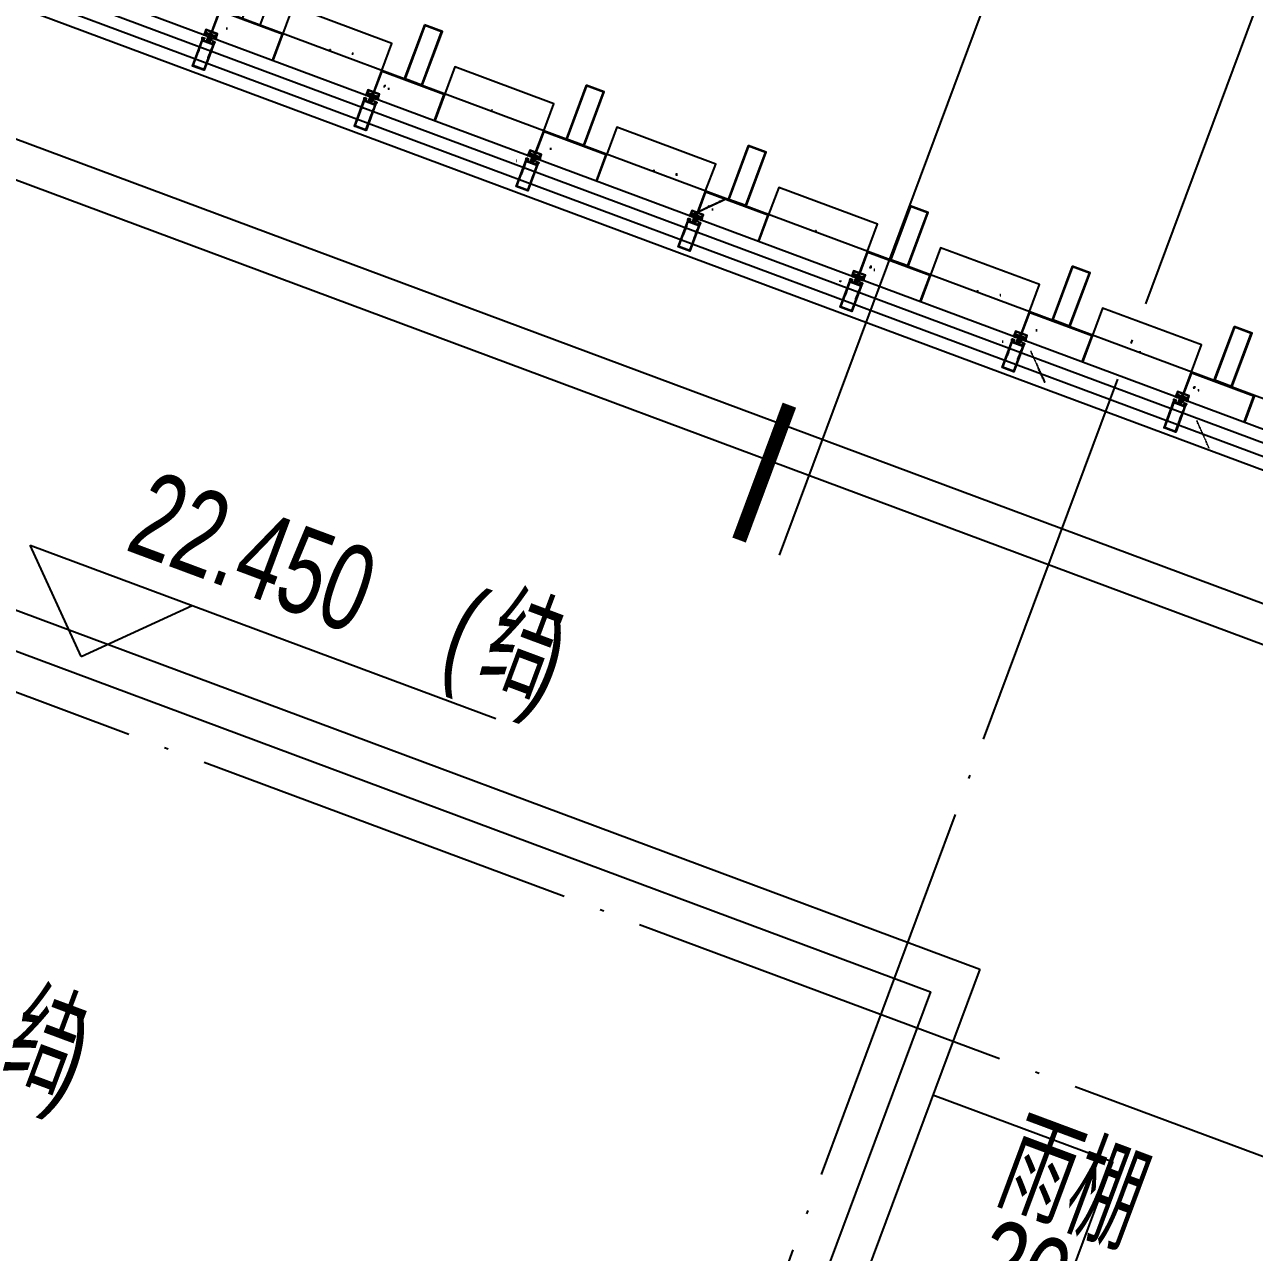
# Model space of a CAD drawing. Header units: millimetres. Extents: x 600121811 to 600690586, y 3472921280 to 3473279938.
# Drawn here: x 600463949 to 600470354, y 3473119923 to 3473126319 of the extents above; entities that cross this region are included whole.
import ezdxf

# ---------------------------------------------------------------- set-up
doc = ezdxf.new("R2010")
doc.units = ezdxf.units.MM
doc.header["$LTSCALE"] = 1000
for name, pattern in [('AX-MALL-GIRD-200$0$DOTE', [2.4200000000000004, 2, -0.2, 0.02, -0.2]), ('AX-MALL-WALL-GJ$0$CENTER', [2, 1.25, -0.25, 0.25, -0.25]), ('AX-MALL-WALL-GJ$0$HIDDEN', [0.375, 0.25, -0.125]), ('AX-MALL-WALL-GJ$0$HIDDEN2', [4.7624999999999975, 3.174999999999998, -1.587499999999999])]:
    doc.linetypes.add(name, pattern=pattern)
doc.layers.get('0').update_dxf_attribs({"linetype": 'CONTINUOUS'})
for name, color, linetype in [('AX-MALL-DIM-PGJ$0$DIM_IDEN', 3, 'CONTINUOUS'), ('AX-MALL-GIRD-200$0$A-Grid', 222, 'AX-MALL-GIRD-200$0$DOTE'), ('AX-MALL-GJ-200$0$A-Anno-Note', 241, 'CONTINUOUS'), ('AX-MALL-WALL-GJ$0$A-Anno-Levl', 201, 'CONTINUOUS'), ('AX-MALL-WALL-GJ$0$A-Anno-Note', 241, 'CONTINUOUS'), ('AX-MALL-WALL-GJ$0$A-Curt', 151, 'CONTINUOUS'), ('AX-MALL-WALL-GJ$0$A-Detl-Patt', 8, 'CONTINUOUS'), ('AX-MALL-WALL-GJ$0$A-Detl-Thin', 131, 'CONTINUOUS'), ('AX-MALL-WALL-GJ$0$A-SEE', 254, 'CONTINUOUS'), ('AX-MALL-WALL-GJ$0$AE-METL-01', 43, 'CONTINUOUS'), ('AX-MALL-WALL-GJ$0$AP', 3, 'CONTINUOUS'), ('AX-MALL-WALL-GJ$0$FIX', 2, 'CONTINUOUS'), ('AX-MALL-WALL-GJ$0$GASKET', 2, 'CONTINUOUS'), ('AX-MALL-WALL-GJ$0$TEXT', 2, 'CONTINUOUS')]:
    doc.layers.add(name, color=color, linetype=linetype)
doc.styles.add('AX-MALL-WALL-GJ$0$_TCH_DIM', font='zy_en.shx', dxfattribs={"width": 0.7, "bigfont": 'zy_cn.shx'})
doc.styles.add('AX-MALL-WALL-GJ$0$STANDARD', font='GBENOR', dxfattribs={"bigfont": 'GBCBIG'})

# ---------------------------------------------------------------- blocks, each defined once
blk = doc.blocks.new('AX-MALL-GIRD-200')
at = {"layer": 'AX-MALL-GIRD-200$0$A-Grid'}
for p, q in [((600244912.440112, 3473204422.954183), (600602808.4442104, 3473071096.1909)), ((600435151.5243309, 3473031887.135766), (600473881.0632799, 3473135850.862847))]:
    blk.add_line(p, q, dxfattribs=at)
blk = doc.blocks.new('AX-MALL-WALL-GJ$0$fregergcbvvvvvv')
at = {"layer": 'AX-MALL-WALL-GJ$0$AE-METL-01'}
for points in [[(-7.152557373046875e-07, -149.9999980926514), (-3.576278686523438e-07, 9.5367431640625e-07), (349.9999996423721, 9.5367431640625e-07), (350, -149.9999995231628)], [(2.999999403953552, -149.9999985694885), (2.999999523162842, -2.999999046325684), (346.9999998807907, -2.999999046325684), (347, -149.9999995231628)]]:
    blk.add_lwpolyline(points, dxfattribs=at)
blk = doc.blocks.new('AX-MALL-WALL-GJ$0$fgegrhrthr')
at = {"layer": 'AX-MALL-WALL-GJ$0$A-Curt'}
for p, q in [((323377.1820614985, 135460.9706763887), (295401.625901718, 135461.2189250238)), ((323377.1814699149, 135394.3040097246), (295400.7962425869, 135394.5522657167)), ((323377.1808783314, 135327.6373430606), (295399.9364011827, 135327.8856066774)), ((323377.1802867478, 135260.9706763965), (295399.0428195386, 135261.2189479375))]:
    blk.add_line(p, q, dxfattribs=at)
at = {"layer": 'AX-MALL-WALL-GJ$0$A-SEE'}
blk.add_line((323377.1744793653, 135611.3385691643), (287162.6232675314, 135611.3431410789), dxfattribs=at)
for points in [[(315798.6991350651, 135911.3484220505), (315798.6991362572, 135611.3484187126), (315898.6991357803, 135611.3484210968), (315898.6991374493, 135911.3484182358)], [(316698.699136734, 135911.3484177589), (316698.6991362572, 135611.34842062), (316798.6991356611, 135611.348423481), (316798.6991358995, 135911.3484187126)], [(316701.6991358995, 135908.3484220505), (316701.6991355419, 135614.3484220505), (316795.699136138, 135614.3484191895), (316795.6991368532, 135908.3484187126)], [(317598.6991355419, 135911.3484201431), (317598.6991350651, 135611.3484196663), (317698.6991357803, 135611.3484182358), (317698.699136138, 135911.3484220505)], [(317601.6991357803, 135908.3484168053), (317601.699136138, 135614.3484225273), (317695.6991358995, 135614.3484210968), (317695.699136734, 135908.34842062)], [(318498.6991353035, 135911.3484158516), (318498.6991358995, 135611.3484177589), (318598.6991356611, 135611.3484201431), (318598.6991347075, 135911.3484168053)], [(318501.6991360188, 135908.3484191895), (318501.6991349459, 135614.3484196663), (318595.6991348267, 135614.3484158516), (318595.6991357803, 135908.3484153748)], [(319398.6991356611, 135911.3484163284), (319398.6991356611, 135611.3484201431), (319498.6991341114, 135611.3484182358), (319498.6991370916, 135911.3484139442)], [(319401.6991360188, 135908.3484210968), (319401.6991341114, 135614.3484201431), (319495.6991358995, 135614.3484182358), (319495.6991363764, 135908.3484177589)], [(320298.699136138, 135911.3484191895), (320298.6991353035, 135611.3484172821), (320398.699136138, 135611.3484210968), (320398.699136138, 135911.3484191895)], [(320301.6991353035, 135908.3484163284), (320301.699136734, 135614.3484168053), (320395.6991341114, 135614.3484201431), (320395.6991353035, 135908.3484191895)], [(321198.6991351843, 135911.34842062), (321198.6991354227, 135611.3484220505), (321298.6991353035, 135611.3484196663), (321298.699136734, 135911.3484196663)], [(321201.6991355419, 135908.3484182358), (321201.6991348267, 135614.3484191895), (321295.6991348267, 135614.3484220505), (321295.6991358995, 135908.3484215736)]]:
    blk.add_lwpolyline(points, close=True, dxfattribs=at)
for points in [[(316573.7023149729, 135611.3431944847), (316573.6990791559, 135761.3045825958), (316023.6990796328, 135761.2956795692), (316023.7015761137, 135611.0724663734)], [(317473.702316761, 135611.3431987762), (317473.6990790367, 135761.3045845032), (316923.6990795135, 135761.2956752777), (316923.7015761137, 135611.0724682808)], [(318373.7023164034, 135611.3431963921), (318373.6990789175, 135761.3045864105), (317823.6990798712, 135761.2956757545), (317823.7015771866, 135611.072470665)], [(319273.7023164034, 135611.343193531), (319273.6990793943, 135761.3045825958), (318723.699079752, 135761.2956724167), (318723.7015776634, 135611.0724654198)], [(320173.7023169994, 135611.3431963921), (320173.6990783215, 135761.3045830727), (319623.6990808249, 135761.2956748009), (319623.701577425, 135611.072467804)], [(321073.702316761, 135611.3431978226), (321073.6990799904, 135761.3045864105), (320523.6990785599, 135761.2956762314), (320523.7015761137, 135611.0724697113)]]:
    blk.add_lwpolyline(points, dxfattribs=at)
at = {"layer": 'AX-MALL-WALL-GJ$0$AE-METL-01', "rotation": 359.9999999994209}
for p in [(315673.7017359734, 135611.0160245895), (316573.7017371655, 135611.031021595), (317473.7017357349, 135611.0119671822), (318373.7017360926, 135611.0119700432), (319273.70173347, 135611.003985405), (320173.7017325163, 135610.9959979057), (321073.7017343044, 135610.9880113602)]:
    blk.add_blockref('AX-MALL-WALL-GJ$0$fregergcbvvvvvv', p, dxfattribs=at)
blk = doc.blocks.new('AX-MALL-WALL-GJ$0$尺寸分格点')
at = {"ltscale": 10}
h = blk.add_hatch(color=1, dxfattribs=at)
h.dxf.hatch_style = 1
edge = h.paths.add_edge_path()
edge.add_line((0, -1.5), (-5.470445860503725e-37, 1.862645149230957e-09))
edge.add_line((0, 1.862645149230957e-09), (-1.5, 0))
edge.add_arc((0, 0), 1.5, 180, 270)
edge = h.paths.add_edge_path()
edge.add_line((0, 1.5), (5.470445846917725e-37, 1.862645149230957e-09))
edge.add_line((0, 1.862645149230957e-09), (1.5, 0))
edge.add_arc((0, 0), 1.5, 0, 90)
for p, q in [((-2.5, 0), (2.5, 0)), ((0, -2.5), (0, 2.5))]:
    blk.add_line(p, q)
blk.add_circle((0, 0), 1.5)
blk = doc.blocks.new('AX-MALL-WALL-GJ$0$定位点')
blk.add_blockref('AX-MALL-WALL-GJ$0$尺寸分格点', (0, 0))
blk = doc.blocks.new('AX-MALL-WALL-GJ$0$A$C3802349C')
at = {"layer": 'AX-MALL-WALL-GJ$0$GASKET'}
h = blk.add_hatch(dxfattribs=at)
h.set_pattern_fill('ANSI35', color=1, scale=0.3750125207812556, angle=-180, style=0)
h.set_pattern_definition([(225, (-14292809.63515486, -9063882.472551338), (0.8419271213058608, -0.8419271213058608), []), (225, (-14292810.47708235, -9063882.472551338), (0.8419271213058608, -0.8419271213058608), [1.488330941850608, -0.2976661883701216, 0, -0.2976661883701216])])
edge = h.paths.add_edge_path()
edge.add_line((-4.151144333183765, 8), (-1.924371063709259, 8))
edge.add_line((-1.924371063709259, 8), (0, 0))
edge.add_line((0, 0), (-1, 0))
edge.add_arc((-173.3719842011968, -63.27551823887059), 183.6188774223807, 20.15753080045416, 22.84073975264292)
at = {"layer": 'AX-MALL-WALL-GJ$0$GASKET', "elevation": -0.1213156449062388}
blk.add_lwpolyline([(-4.151144333183765, 8), (-1.924371063709259, 8), (0, 0), (-1, 0, 0.01170824263980096)], format="xyb", close=True, dxfattribs=at)
blk = doc.blocks.new('AX-MALL-WALL-GJ$0$A$C431B1AE9')
at = {"layer": 'AX-MALL-WALL-GJ$0$GASKET'}
h = blk.add_hatch(dxfattribs=at)
h.set_pattern_fill('ANSI37', color=1, scale=0.35, style=0)
h.set_pattern_definition([(45, (-14292809.63515486, -9063882.472551338), (-0.3928862052967754, 0.3928862052967754), []), (135, (-14292809.63515486, -9063882.472551338), (-0.3928862052967754, -0.3928862052967754), [])])
h.paths.add_polyline_path([(3.006717517971992, 0), (0, 0), (-1.924371063709259, 8), (-1, 8), (-0.3333333134651184, 7), (0.3333333134651184, 7), (0.6666666865348816, 8), (1.333333313465118, 8), (1.666666686534882, 7), (2.333333313465118, 7), (2.666666686534882, 8), (3.333333313465118, 8), (3.666666686534882, 7), (4.333333313465118, 7), (4.666666686534882, 8), (5.333333313465118, 8), (5.666666686534882, 7), (6.333333313465118, 7), (6.666666686534882, 8), (7.333333313465118, 8), (7.666666686534882, 7), (8.333333313465118, 7), (8.666666686534882, 8), (9.333333313465118, 8), (9.666666686534882, 7), (10.33333331346512, 7), (11, 8), (11.82815510034561, 8), (10, 0), (6.993282483890653, 0), (6.993282483890653, -1.195969490334392), (7.790595477446914, -1.195969490334392), (7.790595477446914, -1.886535448953509), (6.786871323361993, -2.890259601175785), (3.213128676638007, -2.890259601175785), (2.209404524415731, -1.886535448953509), (2.209404524415731, -1.195969490334392), (3.006717517971992, -1.195969490334392)])
edge = h.paths.add_edge_path(flags=16)
edge.add_ellipse((5, 3.75), major_axis=(-3.000000000596629, 1.102163919055573e-15), ratio=0.5833333332173223, start_angle=0, end_angle=360, ccw=False)
h.paths.add_polyline_path([(4.202687006443739, -0.1993282493203878), (4.202687006443739, -1.694290110841393), (5.797312993556261, -1.694290110841393), (5.797312993556261, -0.1993282493203878)], flags=16)
for points in [[(6.993282483890653, 0), (10, 0), (11.82815510034561, 8), (11, 8), (10.33333331346512, 7), (9.666666686534882, 7), (9.333333313465118, 8), (8.666666686534882, 8), (8.333333313465118, 7), (7.666666686534882, 7), (7.333333313465118, 8), (6.666666686534882, 8), (6.333333313465118, 7), (5.666666686534882, 7), (5.333333313465118, 8), (4.666666686534882, 8), (4.333333313465118, 7), (3.666666686534882, 7), (3.333333313465118, 8), (2.666666686534882, 8), (2.333333313465118, 7), (1.666666686534882, 7), (1.333333313465118, 8), (0.6666666865348816, 8), (0.3333333134651184, 7), (-0.3333333134651184, 7), (-1, 8), (-1.924371063709259, 8), (0, 0), (3.006717517971992, 0), (3.006717517971992, 0), (3.006717517971992, -1.195969490334392), (2.209404524415731, -1.195969490334392), (2.209404524415731, -1.886535448953509), (3.213128676638007, -2.890259601175785), (6.786871323361993, -2.890259601175785), (7.790595477446914, -1.886535448953509), (7.790595477446914, -1.195969490334392), (6.993282483890653, -1.195969490334392)], [(5.797312993556261, -0.1993282493203878), (5.797312993556261, -1.694290110841393), (4.202687006443739, -1.694290110841393), (4.202687006443739, -0.1993282493203878)]]:
    blk.add_lwpolyline(points, close=True, dxfattribs=at)
at = {"layer": 'AX-MALL-WALL-GJ$0$GASKET', "extrusion": (0, 0, -1)}
blk.add_ellipse((5, 3.75), major_axis=(-3.000000000596629, 1.102163919055573e-15), ratio=0.5833333332173223, dxfattribs=at)
blk = doc.blocks.new('AX-MALL-WALL-GJ$0$A$C6D1904FE')
at = {"color": 6, "ltscale": 10}
for name in ['AX-MALL-WALL-GJ$0$A$C3802349C', 'AX-MALL-WALL-GJ$0$A$C431B1AE9']:
    blk.add_blockref(name, (-5, 2.890259601175785), dxfattribs=at)
blk = doc.blocks.new('*U58')
at = {"color": 8, "linetype": 'AX-MALL-WALL-GJ$0$HIDDEN'}
for p, q in [((1.13686837721616e-13, 1.999999999999886), (40, 2.000000000000114)), ((39.00000000000011, -3.000000000000114), (39.00000000000028, 2.999999999999659)), ((1.13686837721616e-13, -2.000000000000114), (40, -2.000000000000341))]:
    blk.add_line(p, q, dxfattribs=at)
at = {"color": 0, "linetype": 'ByBlock'}
blk.add_lwpolyline([(5.684341886080801e-14, 5.999999999999886), (-1.838248336817855, 5.999999999999659, 0.2271033335269274), (-2.617369142194775, 5.626873807574043, 0.3523503326370215), (-2.617369142194832, -5.626873807574043, 0.227103333526957), (-1.838248336817799, -5.999999999999886), (-5.684341886080801e-14, -5.999999999999886)], format="xyb", close=True, dxfattribs=at)
at = {"color": 8, "linetype": 'AX-MALL-WALL-GJ$0$HIDDEN2'}
blk.add_lwpolyline([(-4.568611867420884, 0.7499999999998863), (-2.300000000000068, 0.7499999999998863), (-2.300000000000125, -0.7500000000001137), (-4.568611867420941, -0.7500000000001137)], dxfattribs=at)
at = {"color": 8, "linetype": 'ByBlock'}
blk.add_lwpolyline([(1.13686837721616e-13, -3.000000000000114), (39.00000000000028, -3.000000000000341), (40.00000000000045, -1.999999999999432), (39.99999999999955, 2.000000000000114), (39.00000000000028, 3.000000000000114), (1.13686837721616e-13, 2.999999999999886)], dxfattribs=at)
at = {"layer": 'AX-MALL-WALL-GJ$0$TEXT', "color": 8, "linetype": 'AX-MALL-WALL-GJ$0$CENTER'}
blk.add_line((43, -1.13686837721616e-13), (-7.600000000000023, -1.13686837721616e-13), dxfattribs=at)
blk = doc.blocks.new('AX-MALL-WALL-GJ$0$A$C4A6E1F89')
at = {"layer": 'AX-MALL-WALL-GJ$0$AP'}
for points in [[(31.30000000074506, 13.80000000074506), (31.30000000074506, 10), (27.30000000074506, 10), (27.30000000074506, 9), (31.30000000074506, 9), (31.30000000074506, 1.200000001117587), (-31.30000000074506, 1.200000001117587), (-31.30000000074506, 9), (-27.30000000074506, 9), (-27.30000000074506, 10), (-31.30000000074506, 10), (-31.30000000074506, 13.80000000074506), (-30.16000000014901, 15.32000000029802, 0.2874411353254684), (-30.13336061313748, 15.63748977147043), (-31.30000000074506, 17.90000000037253), (-31.30000000074506, 22), (-32.5, 22), (-32.5, 0), (32.5, 0), (32.5, 22), (31.30000000074506, 22), (31.30000000074506, 17.90000000037253), (30.13336061313748, 15.63748977147043, 0.2874411353254668), (30.16000000014901, 15.32000000029802)], [(0, 15.90000000037253), (0.400000000372529, 15.5), (28.30000000074506, 15.5), (28.30000000074506, 10.5), (29.80000000074506, 10.5), (31, 13.5), (29.93968884833157, 15.35087553970516, -0.2449413473478261), (29.9286532253027, 15.6279489248991), (31, 17.90000000037253), (31, 21.5, 0.414213562373095), (30.5, 22), (29.09999999962747, 22, 1.000000000000455), (29.09999999962747, 20.80000000074506), (29.09999999962747, 20.80000000074506, -0.4142135623733198), (29.59999999962747, 20.30000000074506), (29.59999999962747, 18.90000000037253, -0.4142135623731125), (29.09999999962747, 18.40000000037253), (23.90000000037253, 18.40000000037253, -0.4142135623730815), (23.40000000037253, 18.90000000037253), (23.40000000037253, 20.30000000074506, -0.4142135623731302), (23.90000000037253, 20.80000000074506, 0.9999999999998862), (23.90000000037253, 22), (21.40000000037253, 22), (21.40000000037253, 18.5), (11.40000000037253, 18.5), (9.300000000745058, 22), (8.5, 22), (8.5, 20), (-8.5, 20), (-8.5, 22), (-9.300000000745058, 22), (-11.40000000037253, 18.5), (-21.40000000037253, 18.5), (-21.40000000037253, 22), (-23.90000000037253, 22, 0.9999999999999053), (-23.90000000037253, 20.80000000074506, -0.4142135623731302), (-23.40000000037253, 20.30000000074506), (-23.40000000037253, 18.90000000037253, -0.4142135623730814), (-23.90000000037253, 18.40000000037253), (-29.09999999962747, 18.40000000037253, -0.4142135623731125), (-29.59999999962747, 18.90000000037253), (-29.59999999962747, 20.30000000074506, -0.4142135623733199), (-29.09999999962747, 20.80000000074506), (-29.09999999962747, 20.80000000074506, 1.000000000000473), (-29.09999999962747, 22), (-30.5, 22, 0.414213562373095), (-31, 21.5), (-31, 17.90000000037253), (-29.9286532253027, 15.6279489248991, -0.2449413473478107), (-29.93968885019422, 15.35087553970516), (-31, 13.5), (-29.80000000074506, 10.5), (-28.30000000074506, 10.5), (-28.30000000074506, 15.5), (-0.400000000372529, 15.5)]]:
    blk.add_lwpolyline(points, format="xyb", close=True, dxfattribs=at)
at = {"layer": 'AX-MALL-WALL-GJ$0$FIX', "extrusion": (-4.689947558750686e-09, -3.877222664414375e-09, -1), "xscale": -1, "zscale": -1, "rotation": 270}
blk.add_blockref('*U58', (-1.862645058000427e-09, 15.5, -7.954930736642706e-08), dxfattribs=at)
at = {"layer": 'AX-MALL-WALL-GJ$0$GASKET'}
blk.add_blockref('AX-MALL-WALL-GJ$0$A$C6D1904FE', (-26.5, 19.10974039882421, 0.1213156449062388), dxfattribs=at)
at = {"layer": 'AX-MALL-WALL-GJ$0$GASKET', "extrusion": (0, 0, -1), "zscale": -1, "rotation": 270}
blk.add_blockref('AX-MALL-WALL-GJ$0$定位点', (1.117587089538574e-07, 30.00001611188054, -0.1695423254371126), dxfattribs=at)
at = {"layer": 'AX-MALL-WALL-GJ$0$GASKET', "xscale": -1}
blk.add_blockref('AX-MALL-WALL-GJ$0$A$C6D1904FE', (26.49999977648258, 19.10974039882421, 0.1213156449062388), dxfattribs=at)
blk = doc.blocks.new('AX-MALL-WALL-GJ$0$A$C201F0766')
at = {"layer": 'AX-MALL-WALL-GJ$0$GASKET'}
h = blk.add_hatch(dxfattribs=at)
h.set_pattern_fill('ANSI35', color=1, scale=0.3750125207812556, angle=-180, style=0)
h.set_pattern_definition([(225, (-14292808.12419919, -9063908.843573337), (0.8419271213058608, -0.8419271213058608), []), (225, (-14292808.96612667, -9063908.843573337), (0.8419271213058608, -0.8419271213058608), [1.488330941850608, -0.2976661883701216, 0, -0.2976661883701216])])
edge = h.paths.add_edge_path()
edge.add_line((4.625009316951036, 7.210309842135757), (4.581123173236847, 7.210309841670096))
edge.add_ellipse((2.60770320892334e-08, 8.022399073466659), major_axis=(-7.236123461634007e-16, 5.908938361333678), ratio=0.782714245397402, start_angle=97.89939189545902, end_angle=262.100608104541, ccw=False)
edge.add_line((-4.581123121082783, 7.210309841670096), (-4.624990671873093, 7.210309842135757))
edge.add_line((-4.624990671873093, 7.210309842135757), (-4.625000026077032, -0.879502881783992))
edge.add_arc((-3.725290298461914e-07, -12.60038345353678), 12.60038345226483, 68.4660575448051, 111.5339390721038, ccw=False)
edge.add_line((4.624999966472387, -0.8795031546615064), (4.625009316951036, 7.210309842135757))
h = blk.add_hatch(dxfattribs=at)
h.set_pattern_fill('HONEY', color=1, scale=0.3750125207812556, angle=-180, style=0)
h.set_pattern_definition([(180, (-14292808.12419919, -9063908.843573337), (-0.8929985651103648, -0.515572838757882), [0.5953323767402432, -1.190664753480486]), (299.9999999999999, (-14292808.12419919, -9063908.843573337), (0.8929984584207664, -0.5155730235496873), [0.5953323767402432, -1.190664753480486]), (240, (-14292808.12419919, -9063908.843573337), (-1.066895984922232e-07, -1.031145862307569), [-1.190664753480486, 0.5953323767402432])])
edge = h.paths.add_edge_path()
edge.add_ellipse((-8.195638656616211e-08, 8.022399073466659), major_axis=(-1.447224692326801e-15, 5.908938361333678), ratio=0.782714245397402, start_angle=0, end_angle=360)
blk = doc.blocks.new('AX-MALL-WALL-GJ$0$A$C398804AB')
at = {"color": 3}
blk.add_lwpolyline([(-7.749999977648258, 0.3999998643994331, 0.4142135656464321), (-7.249999970197678, -0.1000001300126314), (-0.09999999962747097, -0.1000000014901161), (0, 0), (0.09999999962747097, -0.1000000014901161), (7.249999970197678, -0.1000001300126314, 0.4142135656464319), (7.749999977648258, 0.3999998643994331)], format="xyb", dxfattribs=at)
at = {"layer": 'AX-MALL-WALL-GJ$0$AP'}
blk.add_lwpolyline([(-7.749999977648258, 0.3999998681247234), (-7.75, 36.51999995112419), (-23.5, 36.51999995112419), (-23.5, 33.01999995112419, -0.414213562373095), (-24, 32.51999995112419), (-25.40000000037253, 32.51999995112419, -0.9999999999999999), (-25.40000000037253, 33.71999995037913, 0.4142135623730647), (-24.90000000037253, 34.21999995037913), (-24.90000000037253, 35.61999995075166, 0.4142135623730833), (-25.40000000037253, 36.11999995075166), (-30.59999999962747, 36.11999995075166, 0.4142135623731005), (-31.09999999962747, 35.61999995075166), (-31.09999999962747, 34.21999995037913, 0.4142135623731651), (-30.59999999962747, 33.71999995037913, -0.9999999999999999), (-30.59999999962747, 32.51999995112419), (-32, 32.51999995112419, -0.4142135623730762), (-32.5, 33.01999995112419), (-32.5, 182.0199982952327, -0.4142135623730963), (-32, 182.5199982952327), (32, 182.5199982952327, -0.4142135623730427), (32.5, 182.0199982952327), (32.5, 33.01999995112419, -0.4142135623730139), (32, 32.51999995112419), (30.59999999962747, 32.51999995112419, -0.9999999999999999), (30.59999999962747, 33.71999995037913, 0.4142135623732183), (31.09999999962747, 34.21999995037913), (31.09999999962747, 35.61999995075166, 0.4142135623730417), (30.59999999962747, 36.11999995075166), (25.40000000037253, 36.11999995075166, 0.4142135623731484), (24.90000000037253, 35.61999995075166), (24.90000000037253, 34.21999995037913, 0.4142135623730417), (25.40000000037253, 33.71999995037913, -0.9999999999999999), (25.40000000037253, 32.51999995112419), (24, 32.51999995112419, -0.4142135623730417), (23.5, 33.01999995112419), (23.5, 36.51999995112419), (7.75, 36.51999995112419), (7.750000022351742, 0.3999998681247234)], format="xyb", dxfattribs=at)
for points in [[(29.5, 40.52000945061445), (-29.5, 40.52000945061445), (-29.5, 64.45474449545145), (-28.49999050050974, 65.45475399307907), (-28.49999050050974, 85.45475399307907), (-29.5, 86.45476348884404), (-29.5, 92.92071198485792), (-28.49999050050974, 93.92072148248553), (-28.49999050050974, 113.9207214824855), (-29.5, 114.9207309782505), (-29.5, 179.5199982952327), (29.5, 179.5199982952327), (29.5, 114.9207309782505), (28.49999050050974, 113.9207214824855), (28.49999050050974, 93.92072148248553), (29.5, 92.92071198485792), (29.5, 86.45476348884404), (28.49999050050974, 85.45475399307907), (28.49999050050974, 65.45475399307907), (29.5, 64.45474449545145)], [(-4.75, 2.899999890476465), (-4.75, 36.51999995112419), (4.75, 36.51999995112419), (4.75, 2.899999890476465)]]:
    blk.add_lwpolyline(points, close=True, dxfattribs=at)
blk = doc.blocks.new('AX-MALL-WALL-GJ$0$A$C031A570D')
at = {"layer": 'AX-MALL-WALL-GJ$0$GASKET'}
h = blk.add_hatch(dxfattribs=at)
h.set_pattern_fill('ANSI37', color=1, scale=0.35, style=0)
h.set_pattern_definition([(45, (-28686473.88232677, -17866958.96207136), (-0.3928862052967754, 0.3928862052967754), []), (135, (-28686473.88232677, -17866958.96207136), (-0.3928862052967754, -0.3928862052967754), [])])
edge = h.paths.add_edge_path(flags=16)
edge.add_line((0.4479895178228617, -2.5), (-0.6520104836672544, -2.5))
edge.add_arc((-0.6520104836841905, -2.300000000761994), 0.1999999992380062, 179.9999999951482, 270.0000000048518, ccw=False)
edge.add_line((-0.8520104829221964, -2.300000000745058), (-0.8520104829221964, -1.099999999627471))
edge.add_arc((-0.6520104827190034, -1.100000000575722), 0.200000000203193, 89.9999997380454, 179.9999997283461, ccw=False)
edge.add_line((-0.6520104818046093, -0.900000000372529), (0.4479895178228617, -0.900000000372529))
edge.add_arc((0.4479895178228099, -1.099999999627523), 0.1999999992549937, 1.4779288903810084e-11, 89.99999999998522, ccw=False)
edge.add_line((0.6479895170778036, -1.099999999627471), (0.6479895170778036, -2.300000000745058))
edge.add_arc((0.447989517822728, -2.300000000744924), 0.1999999992550756, 270.00000000003826, 359.9999999999617, ccw=False)
edge = h.paths.add_edge_path(flags=16)
edge.add_line((3.25, -6.959776679053903), (3.249999998137355, -5.460273051634431))
edge.add_arc((2.752593796818533, -5.588659923981967), 0.5137082032648524, 14.47288401547784, 73.43202089108867)
edge.add_arc((0.05064282435228568, -16.32822180133598), 11.58749800659758, 75.76971431944138, 104.7475452508029)
edge.add_arc((-2.826484009876017, -5.549036338968328), 0.4327163524049084, 99.65762587733329, 168.1638378280875)
edge.add_line((-3.250000001862645, -5.460273051634431), (-3.25, -6.959776679053903))
edge.add_arc((-2.750000000785429, -6.959776678984368), 0.4999999992145705, 180.0000000079681, 252.652994767184)
edge.add_arc((-2.664828544169689e-11, 1.844165788236001), 9.723443118255906, 252.6532655821475, 287.3467351540981)
edge.add_arc((2.750000001329266, -6.959776679368228), 0.499999998670735, 287.3470194983008, 360.000000036019)
edge = h.paths.add_edge_path()
edge.add_line((4, -10.12004972994328), (5.196692196652293, -10.12004972994328))
edge.add_arc((5.196692197142482, -9.920049729702583), 0.2000000002406921, 269.9999998595713, 383.1985898189387)
edge.add_line((5.380521204322577, -9.841265872120857), (4.05898916348815, -2.646648775786161))
edge.add_arc((3.866236349709822, -2.700000001174841), 0.200000001174841, 15.47132820595848, 90.00000004069459)
edge.add_line((3.866236349567771, -2.5), (1.599999997764826, -2.5))
edge.add_arc((1.599999997764726, -2.300000000745158), 0.1999999992548425, 179.9999999999715, 270.0000000000285, ccw=False)
edge.add_line((1.399999998509884, -2.300000000745058), (1.399999998509884, -1.5))
edge.add_arc((1.599999997765529, -1.500000000000703), 0.1999999992556454, 90.00000000020151, 179.9999999997985, ccw=False)
edge.add_line((1.599999997764826, -1.300000000745058), (2.299999998882413, -1.300000000745058))
edge.add_arc((2.299999998012943, -1.100000000620646), 0.2000000001244118, 270.0000002490847, 360.0000002845238)
edge.add_line((2.499999998137355, -1.099999999627471), (2.499999998137355, -0.2000000011175871))
edge.add_arc((2.299999997951289, -0.2000000001860655), 0.2000000001860656, 359.9999997331387, 449.9999997332528)
edge.add_line((2.299999998882413, 0), (-2.300000000745058, 0))
edge.add_arc((-2.300000000767888, -0.2000000010947573), 0.2000000010947573, 89.99999999345975, 180.0000000065402)
edge.add_line((-2.500000001862645, -0.2000000011175871), (-2.500000001862645, -1.099999999627471))
edge.add_arc((-2.300000000745037, -1.09999999962745), 0.2000000011176084, 180.0000000000061, 269.9999999999939)
edge.add_line((-2.300000000745058, -1.300000000745058), (-1.600000001490116, -1.300000000745058))
edge.add_arc((-1.600000000541876, -1.500000000914405), 0.2000000001693465, 2.619577230689174e-07, 90.00000027165089, ccw=False)
edge.add_line((-1.400000000372529, -1.5), (-1.400000002235174, -2.300000000745058))
edge.add_arc((-1.600000001489917, -2.300000000745257), 0.199999999254743, -90.00000000005701, 5.701394911739044e-11, ccw=False)
edge.add_line((-1.600000001490116, -2.5), (-4.750000001862645, -2.5))
edge.add_arc((-4.750000001862645, -2), 0.5, 180, 270, ccw=False)
edge.add_line((-5.250000001862645, -2), (-5.250000001862645, -1))
edge.add_line((-5.250000001862645, -1), (-5.550000000745058, -1))
edge.add_arc((-5.550000000745058, -1.700000001117587), 0.7000000011175871, 90, 180)
edge.add_line((-6.250000001862645, -1.700000001117587), (-6.250000001862645, -2.5))
edge.add_arc((-21.55097778051301, -2.75912886012348), 15.30317185255727, -26.563419290052877, 0.9702367440764874, ccw=False)
edge.add_arc((-7.501144340111677, -9.772550713046272), 0.4000000000772927, 154.8453495136513, 325.781492258753)
edge.add_arc((-18.33916502293011, -3.056458835212569), 13.14988893811881, 328.1403989887935, 352.6787409764221)
edge.add_arc((-5.10833269223211, -4.799999999425034), 0.1999999997975632, 90.00000038522899, 160.1791058056141, ccw=False)
edge.add_line((-5.108332693576813, -4.599999999627471), (-4.211626494303346, -4.599999999627471))
edge.add_arc((-4.211626495117946, -4.799999999972099), 0.2000000003446285, -24.401291975496406, 89.99999976663429, ccw=False)
edge.add_line((-4.029491625726223, -4.882624993100762), (-5.57977457717061, -10.12004972994328))
edge.add_line((-5.57977457717061, -10.12004972994328), (-3.85655820928514, -10.12004972994328))
edge.add_line((-3.85655820928514, -10.12004972994328), (-3.744390545412898, -10.04678599908948))
edge.add_line((-3.744390545412898, -10.04678599908948), (-3.601631700992584, -9.914268443360925))
edge.add_line((-3.601631700992584, -9.914268443360925), (-3.131442086771131, -9.432502878829837))
edge.add_arc((-2.966135769468793, -9.62004972916371), 0.249999999220435, 90.00000014064523, 131.3933860177586, ccw=False)
edge.add_line((-2.966135770082474, -9.370049729943275), (-2.741758463904262, -9.370049729943275))
edge.add_arc((-2.741758464839219, -9.470049730505703), 0.100000000562428, -5.315262114891084e-07, 89.99999946430859, ccw=False)
edge.add_line((-2.641758464276791, -9.470049731433392), (-2.631878837943077, -9.710395282134414))
edge.add_line((-2.631878837943077, -9.710395282134414), (-2.662470018491149, -9.873493811115623))
edge.add_line((-2.662470018491149, -9.873493811115623), (-2.784834742546082, -9.893881127238274))
edge.add_line((-2.784834742546082, -9.893881127238274), (-2.856214165687561, -9.914268443360925))
edge.add_line((-2.856214165687561, -9.914268443360925), (-2.866411225870252, -9.995817709714174))
edge.add_line((-2.866411225870252, -9.995817709714174), (-2.815425923094153, -10.09775429032743))
edge.add_line((-2.815425923094153, -10.09775429032743), (-2.744046501815319, -10.12004972994328))
edge.add_line((-2.744046501815319, -10.12004972994328), (-2.35655820928514, -10.12004972994328))
edge.add_line((-2.35655820928514, -10.12004972994328), (-2.244390545412898, -10.04678599908948))
edge.add_line((-2.244390545412898, -10.04678599908948), (-2.101631700992584, -9.914268443360925))
edge.add_line((-2.101631700992584, -9.914268443360925), (-1.631442086771131, -9.432502878829837))
edge.add_arc((-1.466135769468793, -9.62004972916371), 0.2499999992204352, 90.00000014064528, 131.3933860177586, ccw=False)
edge.add_line((-1.466135770082474, -9.370049729943275), (-1.241758463904262, -9.370049729943275))
edge.add_arc((-1.241758464838068, -9.470049730504552), 0.1000000005612769, -5.321857088347315e-07, 89.99999946496808, ccw=False)
edge.add_line((-1.141758464276791, -9.470049731433392), (-1.131878837943077, -9.710395282134414))
edge.add_line((-1.131878837943077, -9.710395282134414), (-1.162470018491149, -9.873493811115623))
edge.add_line((-1.162470018491149, -9.873493811115623), (-1.284834742546082, -9.893881127238274))
edge.add_line((-1.284834742546082, -9.893881127238274), (-1.356214165687561, -9.914268443360925))
edge.add_line((-1.356214165687561, -9.914268443360925), (-1.366411225870252, -9.995817709714174))
edge.add_line((-1.366411225870252, -9.995817709714174), (-1.315425923094153, -10.09775429032743))
edge.add_line((-1.315425923094153, -10.09775429032743), (-1.244046501815319, -10.12004972994328))
edge.add_line((-1.244046501815319, -10.12004972994328), (-0.85655820928514, -10.12004972994328))
edge.add_line((-0.85655820928514, -10.12004972994328), (-0.7443905454128981, -10.04678599908948))
edge.add_line((-0.7443905454128981, -10.04678599908948), (-0.6016317009925842, -9.914268443360925))
edge.add_line((-0.6016317009925842, -9.914268443360925), (-0.1314420867711306, -9.432502878829837))
edge.add_arc((0.03386423053591846, -9.62004972917618), 0.2499999992329053, 90.00000014172502, 131.3933860166789, ccw=False)
edge.add_line((0.03386422991752625, -9.370049729943275), (0.2582415360957384, -9.370049729943275))
edge.add_arc((0.2582415351619317, -9.470049730504552), 0.1000000005612769, -5.321857088347315e-07, 89.99999946496808, ccw=False)
edge.add_line((0.3582415357232094, -9.470049731433392), (0.3681211620569229, -9.710395282134414))
edge.add_line((0.3681211620569229, -9.710395282134414), (0.3375299815088511, -9.873493811115623))
edge.add_line((0.3375299815088511, -9.873493811115623), (0.2151652574539185, -9.893881127238274))
edge.add_line((0.2151652574539185, -9.893881127238274), (0.143785834312439, -9.914268443360925))
edge.add_line((0.143785834312439, -9.914268443360925), (0.1335887741297483, -9.995817709714174))
edge.add_line((0.1335887741297483, -9.995817709714174), (0.1845740769058466, -10.09775429032743))
edge.add_line((0.1845740769058466, -10.09775429032743), (0.2559534981846809, -10.12004972994328))
edge.add_line((0.2559534981846809, -10.12004972994328), (0.64344179071486, -10.12004972994328))
edge.add_line((0.64344179071486, -10.12004972994328), (0.7556094545871019, -10.04678599908948))
edge.add_line((0.7556094545871019, -10.04678599908948), (0.8983682990074158, -9.914268443360925))
edge.add_line((0.8983682990074158, -9.914268443360925), (1.368557913228869, -9.432502878829837))
edge.add_arc((1.533864230537446, -9.620049729180224), 0.2499999992369481, 90.00000014207512, 131.3933860163288, ccw=False)
edge.add_line((1.533864229917526, -9.370049729943275), (1.936520639806986, -9.370049729943275))
edge.add_arc((1.9365206398038, -9.470049731436577), 0.1000000014933011, 1.8247874322696589e-09, 89.99999999817493, ccw=False)
edge.add_line((2.036520641297102, -9.470049731433392), (2.046400267630816, -9.710395282134414))
edge.add_line((2.046400267630816, -9.710395282134414), (2.015809085220098, -9.873493811115623))
edge.add_line((2.015809085220098, -9.873493811115623), (1.893444361165166, -9.893881127238274))
edge.add_line((1.893444361165166, -9.893881127238274), (1.822064939886332, -9.914268443360925))
edge.add_line((1.822064939886332, -9.914268443360925), (1.811867879703641, -9.995817709714174))
edge.add_line((1.811867879703641, -9.995817709714174), (1.862853180617094, -10.09775429032743))
edge.add_line((1.862853180617094, -10.09775429032743), (1.934232603758574, -10.12004972994328))
edge.add_line((1.934232603758574, -10.12004972994328), (2.321720896288753, -10.12004972994328))
edge.add_line((2.321720896288753, -10.12004972994328), (2.433888560160995, -10.04678599908948))
edge.add_line((2.433888560160995, -10.04678599908948), (2.576647404581308, -9.914268443360925))
edge.add_line((2.576647404581308, -9.914268443360925), (3.046837016940117, -9.432502878829837))
edge.add_arc((3.212143335179332, -9.620049731643517), 0.2500000017002416, 89.99999992847489, 131.3933858030421, ccw=False)
edge.add_line((3.212143335491419, -9.370049729943275), (3.614799745380878, -9.370049729943275))
edge.add_arc((3.614799744440467, -9.470049730511159), 0.1000000005678832, -5.28400619259628e-07, 89.99999946118368, ccw=False)
edge.add_line((3.714799745008349, -9.470049731433392), (3.724679371342063, -9.710395282134414))
edge.add_line((3.724679371342063, -9.710395282134414), (3.694088190793991, -9.873493811115623))
edge.add_line((3.694088190793991, -9.873493811115623), (3.571723466739058, -9.893881127238274))
edge.add_line((3.571723466739058, -9.893881127238274), (3.500344043597579, -9.914268443360925))
edge.add_line((3.500344043597579, -9.914268443360925), (3.490146983414888, -9.995817709714174))
edge.add_line((3.490146983414888, -9.995817709714174), (3.541132286190987, -10.09775429032743))
edge.add_line((3.541132286190987, -10.09775429032743), (3.612511707469821, -10.12004972994328))
edge.add_line((3.612511707469821, -10.12004972994328), (4, -10.12004972994328))
for points in [[(4, -10.12004972994328), (5.196692196652293, -10.12004972994328, 0.5384365873081324), (5.380521204322577, -9.841265872120857), (4.05898916348815, -2.646648775786161, 0.3371623231483117), (3.866236349567771, -2.5), (1.599999997764826, -2.5, -0.4142135623733865), (1.399999998509884, -2.300000000745058), (1.399999998509884, -1.5, -0.4142135623710347), (1.599999997764826, -1.300000000745058), (2.299999998882413, -1.300000000745058, 0.4142135625542577), (2.499999998137355, -1.099999999627471), (2.499999998137355, -0.2000000011175871, 0.414213562373678), (2.299999998882413, 0), (-2.300000000745058, 0, 0.4142135624399619), (-2.500000001862645, -0.2000000011175871), (-2.500000001862645, -1.099999999627471, 0.4142135623730327), (-2.300000000745058, -1.300000000745058), (-1.600000001490116, -1.300000000745058, -0.4142135624226467), (-1.400000000372529, -1.5), (-1.400000002235174, -2.300000000745058, -0.414213562373678), (-1.600000001490116, -2.5), (-4.750000001862645, -2.5, -0.4142135623730951), (-5.250000001862645, -2), (-5.250000001862645, -1), (-5.550000000745058, -1, 0.4142135623730951), (-6.250000001862645, -1.700000001117587), (-6.250000001862645, -2.5, -0.1207195876744133), (-7.863209849223495, -9.602525517344475, 0.9238739062829604), (-7.170384753495455, -9.997490918263793, 0.1074797348853096), (-5.296484127640724, -4.732183797284961, -0.3161581866366376), (-5.108332693576813, -4.599999999627471), (-4.211626494303346, -4.599999999627471, -0.5452250111276254), (-4.029491625726223, -4.882624993100762), (-5.57977457717061, -10.12004972994328), (-3.85655820928514, -10.12004972994328), (-3.744390545412898, -10.04678599908948), (-3.601631700992584, -9.914268443360925), (-3.131442086771131, -9.432502878829837, -0.1826026066076273), (-2.966135770082474, -9.370049729943275), (-2.741758463904262, -9.370049729943275, -0.4142135623518001), (-2.641758464276791, -9.470049731433392), (-2.631878837943077, -9.710395282134414), (-2.662470018491149, -9.873493811115623), (-2.784834742546082, -9.893881127238274), (-2.856214165687561, -9.914268443360925), (-2.866411225870252, -9.995817709714174), (-2.815425923094153, -10.09775429032743), (-2.744046501815319, -10.12004972994328), (-2.35655820928514, -10.12004972994328), (-2.244390545412898, -10.04678599908948), (-2.101631700992584, -9.914268443360925), (-1.631442086771131, -9.432502878829837, -0.1826026066076273), (-1.466135770082474, -9.370049729943275), (-1.241758463904262, -9.370049729943275, -0.4142135623585429), (-1.141758464276791, -9.470049731433392), (-1.131878837943077, -9.710395282134414), (-1.162470018491149, -9.873493811115623), (-1.284834742546082, -9.893881127238274), (-1.356214165687561, -9.914268443360925), (-1.366411225870252, -9.995817709714174), (-1.315425923094153, -10.09775429032743), (-1.244046501815319, -10.12004972994328), (-0.85655820928514, -10.12004972994328), (-0.7443905454128981, -10.04678599908948), (-0.6016317009925842, -9.914268443360925), (-0.1314420867711306, -9.432502878829837, -0.1826026065978904), (0.03386422991752625, -9.370049729943275), (0.2582415360957384, -9.370049729943275, -0.4142135623585429), (0.3582415357232094, -9.470049731433392), (0.3681211620569229, -9.710395282134414), (0.3375299815088511, -9.873493811115623), (0.2151652574539185, -9.893881127238274), (0.143785834312439, -9.914268443360925), (0.1335887741297483, -9.995817709714174), (0.1845740769058466, -10.09775429032743), (0.2559534981846809, -10.12004972994328), (0.64344179071486, -10.12004972994328), (0.7556094545871019, -10.04678599908948), (0.8983682990074158, -9.914268443360925), (1.368557913228869, -9.432502878829837, -0.1826026065947343), (1.533864229917526, -9.370049729943275), (1.936520639806986, -9.370049729943275, -0.4142135623544356), (2.036520641297102, -9.470049731433392), (2.046400267630816, -9.710395282134414), (2.015809085220098, -9.873493811115623), (1.893444361165166, -9.893881127238274), (1.822064939886332, -9.914268443360925), (1.811867879703641, -9.995817709714174), (1.862853180617094, -10.09775429032743), (1.934232603758574, -10.12004972994328), (2.321720896288753, -10.12004972994328), (2.433888560160995, -10.04678599908948), (2.576647404581308, -9.914268443360925), (3.046837016940117, -9.432502878829837, -0.1826026065961477), (3.212143335491419, -9.370049729943275), (3.614799745380878, -9.370049729943275, -0.4142135623198528), (3.714799745008349, -9.470049731433392), (3.724679371342063, -9.710395282134414), (3.694088190793991, -9.873493811115623), (3.571723466739058, -9.893881127238274), (3.500344043597579, -9.914268443360925), (3.490146983414888, -9.995817709714174), (3.541132286190987, -10.09775429032743), (3.612511707469821, -10.12004972994328)], [(3.25, -6.959776679053903), (3.249999998137355, -5.460273051634431, 0.2630873795155346), (2.899079101160169, -5.096279812976718, 0.1271177729159115), (-2.899076651781797, -5.122452525421977, 0.308147539924378), (-3.250000001862645, -5.460280233994126, -3.590366987e-06), (-3.250000001862645, -5.460273051634431), (-3.25, -6.959776679053903, 0.3280726517255059), (-2.899079028517008, -7.43703493475914, 0.152545825913894), (2.899079147726297, -7.437034897506237, 0.3280725829936511)], [(0.4479895178228617, -2.5), (-0.6520104836672544, -2.5, -0.4142135624226994), (-0.8520104829221964, -2.300000000745058), (-0.8520104829221964, -1.099999999627471, -0.4142135623235128), (-0.6520104818046093, -0.900000000372529), (0.4479895178228617, -0.900000000372529, -0.4142135623729436), (0.6479895170778036, -1.099999999627471), (0.6479895170778036, -2.300000000745058, -0.4142135623727035)]]:
    blk.add_lwpolyline(points, format="xyb", close=True, dxfattribs=at)
blk = doc.blocks.new('AX-MALL-WALL-GJ$0$A$C4C804FB4')
at = {"layer": 'AX-MALL-WALL-GJ$0$GASKET', "color": 1}
for p, q in [((-12.50111955218017, 0.9999838881194592, -0.339084654794259), (-7.75056073628366, 13.99993973597884, -0.3390846549086076)), ((-7.75056073628366, 0.9999890886247158, -0.33908465081705), (-12.50111955218017, 13.99993453547359, -0.3390846588858165))]:
    blk.add_line(p, q, dxfattribs=at)
at = {"layer": 'AX-MALL-WALL-GJ$0$GASKET', "elevation": -0.1695423253799386}
blk.add_lwpolyline([(-12.50111955218017, 0.9999838881194592), (-12.50111955218017, 13.99993453547359), (-7.75056073628366, 13.99993973597884), (-7.75056073628366, 0.9999890886247158)], close=True, dxfattribs=at)
at = {"color": 6, "ltscale": 10}
for name, p in [('AX-MALL-WALL-GJ$0$A$C398804AB', (-1.862645149230957e-09, -9.90001604706049, -0.1695423254371126)), ('AX-MALL-WALL-GJ$0$A$C031A570D', (-27.75000255741179, 25.1199838872999, -0.09652932343510448))]:
    blk.add_blockref(name, p, dxfattribs=at)
at = {"color": 2, "ltscale": 10}
blk.add_blockref('AX-MALL-WALL-GJ$0$A$C4A6E1F89', (-1.862645149230957e-09, -30.00001611188054, -0.1695423254371126), dxfattribs=at)
at = {"color": 6, "ltscale": 10, "xscale": -1}
blk.add_blockref('AX-MALL-WALL-GJ$0$A$C031A570D', (27.75000255741179, 25.1199838872999, -0.09652932343510448), dxfattribs=at)
at = {"layer": 'AX-MALL-WALL-GJ$0$GASKET', "yscale": 0.513574065589584, "zscale": 0.513574065589584}
for p, xscale in [((-10.12583948485553, 1.451673759147525, -0.1695423253799386), 0.513574065589584), ((10.12472058273852, 1.451673759147525, -0.1695423253799386), -0.513574065589584)]:
    blk.add_blockref('AX-MALL-WALL-GJ$0$A$C201F0766', p, dxfattribs=dict(at, xscale=xscale))
blk = doc.blocks.new('AX-MALL-WALL-GJ$0$mqst5')
at = {"color": 6, "ltscale": 10, "rotation": 180}
for p in [(418693.7695646156, -464682.7864336874), (419593.7701266017, -464682.7944199014), (420493.770688599, -464682.8024061155), (421393.7712505888, -464682.8103923313), (422293.7718125861, -464682.8183785453), (423193.7723745741, -464682.8263647594), (424093.7729365695, -464682.8343509734)]:
    blk.add_blockref('AX-MALL-WALL-GJ$0$A$C4C804FB4', p, dxfattribs=at)
blk = doc.blocks.new('AX-MALL-WALL-GJ')
at = {"layer": 'AX-MALL-WALL-GJ$0$A-Anno-Levl'}
for p, q in [((600464243.2121158, 3473123028.173759), (600463978.6142244, 3473123606.955199)), ((600463978.6142244, 3473123606.955199), (600466402.4668818, 3473122703.998958)), ((600464243.2121158, 3473123028.173759), (600464821.9935563, 3473123292.771649))]:
    blk.add_line(p, q, dxfattribs=at)
at = {"layer": 'AX-MALL-WALL-GJ$0$A-Detl-Patt'}
for points in [[(600352216.1899512, 3473167330.424515), (600571997.1320655, 3473085455.574539, -0.5347978061331552), (600573565.1388661, 3473078817.959502)], [(600352146.3713847, 3473167143.006886), (600571927.3134992, 3473085268.15691, -0.5278000328942359), (600573476.1921773, 3473079017.22843, -0.5278000328942359)]]:
    blk.add_lwpolyline(points, format="xyb", dxfattribs=at)
at = {"layer": 'AX-MALL-WALL-GJ$0$A-Detl-Thin'}
for points in [[(600462018.3395162, 3473113460.205914), (600460883.7878116, 3473110414.669441), (600456010.9294513, 3473112229.952168), (600457477.1193447, 3473116165.722382), (600457195.992894, 3473116270.450233), (600458697.0920726, 3473120299.929261), (600458697.0920261, 3473120299.929268), (600459185.8219851, 3473121611.852677), (600459185.8220377, 3473121611.852668), (600460302.919098, 3473124610.534737), (600468924.1300571, 3473121398.880682)], [(600461830.9218867, 3473113530.02448), (600460766.1887488, 3473110671.905636), (600456268.165647, 3473112347.55123), (600457734.3555403, 3473116283.321444), (600457453.2290875, 3473116388.049296), (600458954.3282664, 3473120417.528325), (600458954.3282208, 3473120417.528332), (600459303.4210491, 3473121354.616481), (600459303.4211009, 3473121354.616472), (600460420.5181612, 3473124353.298541), (600468666.893861, 3473121281.281619), (600467654.5246347, 3473118563.725981), (600468310.4863354, 3473118319.360992), (600467856.6656622, 3473117101.146423), (600467200.7039679, 3473117345.511401), (600465367.966601, 3473112425.798629), (600462364.5990825, 3473113544.64116)], [(600468924.1300571, 3473121398.880681), (600467911.7608303, 3473118681.325042), (600468567.7225304, 3473118436.960053), (600467974.2647254, 3473116843.910228), (600467318.303031, 3473117088.275206), (600465485.565664, 3473112168.562433), (600462294.7805161, 3473113357.223531)], [(600467911.7608402, 3473118681.325069), (600468848.8489887, 3473118332.23224), (600469616.8532131, 3473120393.826163), (600468679.7650653, 3473120742.918993)]]:
    blk.add_lwpolyline(points, dxfattribs=at)
at = {"layer": 'AX-MALL-WALL-GJ$0$A-Anno-Note', "rotation": 339.5681613092246}
blk.add_blockref('AX-MALL-WALL-GJ$0$mqst5', (600234777.7372605, 3473707865.91727), dxfattribs=at)
at = {"layer": 'AX-MALL-WALL-GJ$0$A-Detl-Thin', "color": 0, "rotation": 339.5681613098035}
blk.add_blockref('AX-MALL-WALL-GJ$0$fgegrhrthr', (600121810.7232081, 3473109514.681513), dxfattribs=at)
at = {"layer": 'AX-MALL-WALL-GJ$0$A-SEE'}
blk.add_blockref('AX-MALL-GIRD-200', (0, 0), dxfattribs=at)
at = {"layer": 'AX-MALL-WALL-GJ$0$A-Anno-Note', "style": 'AX-MALL-WALL-GJ$0$_TCH_DIM', "width": 0.7}
for s, height, p in [('22.450', 446.25, (600464464.3555908, 3473123586.232677)), ('(', 446.25, (600466096.7631419, 3473122978.112963)), ('结', 506.3829787234042, (600466291.9117484, 3473122905.414381)), (')', 446.25, (600466533.7103972, 3473122815.337289)), ('结', 506.3829787234042, (600463808.6199802, 3473120843.931028)), (')', 446.25, (600464050.418629, 3473120753.853936)), ('20.100', 446.25, (600468846.0821507, 3473119693.940046))]:
    blk.add_text(s, height=height, rotation=339.5681612504137, dxfattribs=at).set_placement(p)
at = {"layer": 'AX-MALL-WALL-GJ$0$A-Anno-Note', "style": 'AX-MALL-WALL-GJ$0$STANDARD'}
blk.add_text('雨棚', height=506.3829787234042, rotation=339.568161309756, dxfattribs=at).set_placement((600468980.380753, 3473120171.727379))
blk = doc.blocks.new('AX-MALL-DIM-PGJ')
at = {"layer": 'AX-MALL-DIM-PGJ$0$DIM_IDEN'}
blk.add_line((600467880.9854367, 3473123555.539345), (600471467.1785252, 3473133182.145037), dxfattribs=at)
at = {"layer": 'AX-MALL-DIM-PGJ$0$DIM_IDEN', "const_width": 75}
blk.add_lwpolyline([(600467670.1406037, 3473123634.085232), (600467931.9602273, 3473124336.901343)], dxfattribs=at)

msp = doc.modelspace()

# ---------------------------------------------------------------- block references
at = {"layer": 'AX-MALL-GJ-200$0$A-Anno-Note'}
for name in ['AX-MALL-WALL-GJ', 'AX-MALL-DIM-PGJ']:
    msp.add_blockref(name, (0, 0), dxfattribs=at)

doc.saveas('drawing.dxf')
